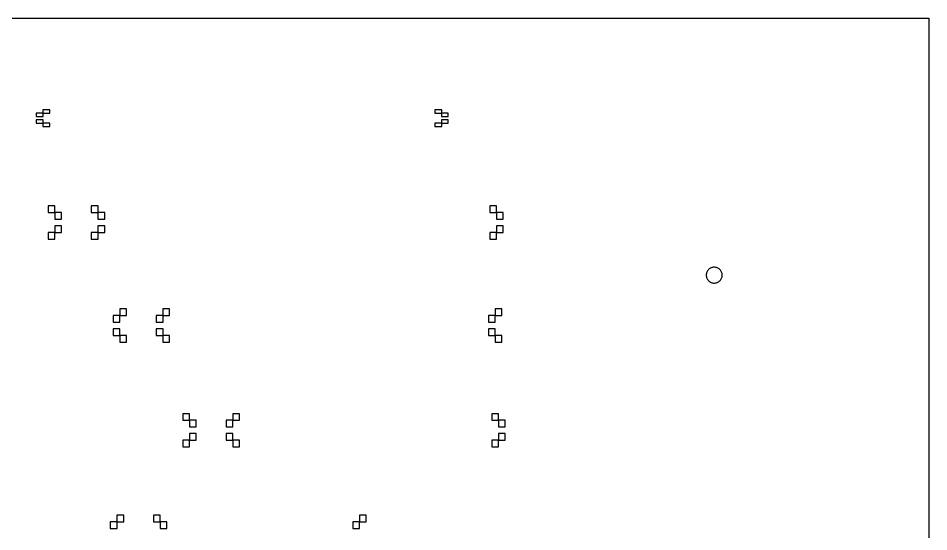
# Model space of a CAD drawing. Header units: millimetres. Extents: x -263 to 290, y -61 to 244.
# Drawn here: x 15.7 to 289.8, y 89.2 to 243.7 of the extents above; entities that cross this region are included whole.
import ezdxf

# ---------------------------------------------------------------- set-up
doc = ezdxf.new("R2010")
doc.units = ezdxf.units.MM
doc.layers.add('001_adhesive', color=7, linetype='Continuous')

msp = doc.modelspace()

# ---------------------------------------------------------------- linework, layer by layer
at = {"layer": '001_adhesive'}
for points in [[(-263.13, -61.05), (-263.13, 243.7), (289.77, 243.7), (289.77, -61.05)], [(23.14, 214.11), (23.14, 215.1), (25.12, 215.1), (25.13, 215.1), (25.14, 215.1), (25.14, 215.1), (25.14, 215.1), (25.14, 216.1), (25.14, 216.11), (25.14, 216.11), (25.13, 216.11), (25.12, 216.11), (23.12, 216.11), (23.11, 216.11), (23.11, 216.11), (23.1, 216.11), (23.1, 216.1), (23.1, 215.11), (21.12, 215.11), (21.11, 215.11), (21.11, 215.11), (21.1, 215.11), (21.1, 215.1), (21.1, 214.11), (21.1, 214.11), (21.1, 214.11), (21.1, 214.11), (21.1, 214.11), (21.1, 214.11), (21.11, 214.11), (21.11, 214.11), (21.11, 214.11), (21.11, 214.11), (21.11, 214.11), (21.11, 214.11), (21.11, 214.11), (21.12, 214.11), (21.12, 214.11)], [(143.14, 215.11), (143.14, 216.1), (143.14, 216.11), (143.14, 216.11), (143.13, 216.11), (143.12, 216.11), (141.12, 216.11), (141.11, 216.11), (141.11, 216.11), (141.1, 216.11), (141.1, 216.1), (141.1, 215.1), (141.1, 215.1), (141.11, 215.1), (141.11, 215.1), (141.12, 215.1), (143.1, 215.1), (143.1, 214.11), (145.12, 214.11), (145.12, 214.11), (145.13, 214.11), (145.13, 214.11), (145.13, 214.11), (145.13, 214.11), (145.14, 214.11), (145.14, 214.11), (145.14, 214.11), (145.14, 214.11), (145.14, 214.11), (145.14, 214.11), (145.14, 214.11), (145.14, 214.11), (145.14, 214.11), (145.14, 214.11), (145.14, 215.1), (145.14, 215.11), (145.14, 215.11), (145.13, 215.11), (145.12, 215.11)], [(23.1, 212.1), (23.1, 211.1), (23.1, 211.1), (23.11, 211.1), (23.11, 211.1), (23.12, 211.1), (25.12, 211.1), (25.13, 211.1), (25.14, 211.1), (25.14, 211.1), (25.14, 211.1), (25.14, 212.1), (25.14, 212.11), (25.14, 212.11), (25.13, 212.11), (25.12, 212.11), (23.14, 212.11), (23.14, 213.1), (21.12, 213.1), (21.12, 213.1), (21.11, 213.1), (21.11, 213.1), (21.11, 213.1), (21.11, 213.1), (21.11, 213.1), (21.11, 213.1), (21.11, 213.1), (21.11, 213.1), (21.1, 213.1), (21.1, 213.1), (21.1, 213.1), (21.1, 213.1), (21.1, 213.1), (21.1, 213.1), (21.1, 212.1), (21.1, 212.1), (21.11, 212.1), (21.11, 212.1), (21.12, 212.1)], [(143.1, 213.1), (143.1, 212.11), (141.12, 212.11), (141.11, 212.11), (141.11, 212.11), (141.1, 212.11), (141.1, 212.1), (141.1, 211.1), (141.1, 211.1), (141.11, 211.1), (141.11, 211.1), (141.12, 211.1), (143.12, 211.1), (143.13, 211.1), (143.14, 211.1), (143.14, 211.1), (143.14, 211.1), (143.14, 212.1), (145.12, 212.1), (145.13, 212.1), (145.14, 212.1), (145.14, 212.1), (145.14, 212.1), (145.14, 213.1), (145.14, 213.1), (145.14, 213.1), (145.14, 213.1), (145.14, 213.1), (145.14, 213.1), (145.14, 213.1), (145.14, 213.1), (145.14, 213.1), (145.14, 213.1), (145.13, 213.1), (145.13, 213.1), (145.13, 213.1), (145.12, 213.1), (145.12, 213.1)], [(26.69, 185.26), (26.69, 187.26), (26.69, 187.26), (26.69, 187.26), (26.68, 187.26), (26.67, 187.26), (24.67, 187.26), (24.66, 187.26), (24.66, 187.26), (24.65, 187.26), (24.65, 187.26), (24.65, 185.26), (24.65, 185.26), (24.66, 185.26), (24.66, 185.26), (24.67, 185.26), (26.65, 185.26), (26.65, 183.26), (28.67, 183.26), (28.67, 183.26), (28.67, 183.26), (28.68, 183.26), (28.68, 183.26), (28.68, 183.26), (28.68, 183.26), (28.69, 183.26), (28.69, 183.26), (28.69, 183.26), (28.69, 183.26), (28.69, 183.26), (28.69, 183.26), (28.69, 183.26), (28.69, 183.26), (28.69, 183.26), (28.69, 185.26), (28.69, 185.26), (28.69, 185.26), (28.68, 185.26), (28.67, 185.26)], [(39.69, 185.26), (39.69, 187.26), (39.69, 187.26), (39.69, 187.26), (39.68, 187.26), (39.67, 187.26), (37.67, 187.26), (37.66, 187.26), (37.66, 187.26), (37.65, 187.26), (37.65, 187.26), (37.65, 185.26), (37.65, 185.26), (37.66, 185.26), (37.66, 185.26), (37.67, 185.26), (39.65, 185.26), (39.65, 183.26), (41.67, 183.26), (41.67, 183.26), (41.67, 183.26), (41.68, 183.26), (41.68, 183.26), (41.68, 183.26), (41.68, 183.26), (41.69, 183.26), (41.69, 183.26), (41.69, 183.26), (41.69, 183.26), (41.69, 183.26), (41.69, 183.26), (41.69, 183.26), (41.69, 183.26), (41.69, 183.26), (41.69, 185.26), (41.69, 185.26), (41.69, 185.26), (41.68, 185.26), (41.67, 185.26)], [(159.69, 185.26), (159.69, 187.26), (159.69, 187.26), (159.69, 187.26), (159.68, 187.26), (159.67, 187.26), (157.67, 187.26), (157.66, 187.26), (157.66, 187.26), (157.65, 187.26), (157.65, 187.26), (157.65, 185.26), (157.65, 185.26), (157.66, 185.26), (157.66, 185.26), (157.67, 185.26), (159.65, 185.26), (159.65, 183.26), (161.67, 183.26), (161.67, 183.26), (161.67, 183.26), (161.68, 183.26), (161.68, 183.26), (161.68, 183.26), (161.68, 183.26), (161.69, 183.26), (161.69, 183.26), (161.69, 183.26), (161.69, 183.26), (161.69, 183.26), (161.69, 183.26), (161.69, 183.26), (161.69, 183.26), (161.69, 183.26), (161.69, 183.26), (161.69, 185.26), (161.69, 185.26), (161.69, 185.26), (161.68, 185.26), (161.67, 185.26)], [(26.65, 181.26), (26.65, 179.26), (24.67, 179.26), (24.66, 179.26), (24.66, 179.26), (24.65, 179.26), (24.65, 179.26), (24.65, 177.26), (24.65, 177.26), (24.66, 177.26), (24.66, 177.26), (24.67, 177.26), (26.67, 177.26), (26.68, 177.26), (26.69, 177.26), (26.69, 177.26), (26.69, 177.26), (26.69, 179.26), (28.67, 179.26), (28.68, 179.26), (28.69, 179.26), (28.69, 179.26), (28.69, 179.26), (28.69, 181.26), (28.69, 181.26), (28.69, 181.26), (28.69, 181.26), (28.69, 181.26), (28.69, 181.26), (28.69, 181.26), (28.69, 181.26), (28.69, 181.26), (28.69, 181.26), (28.68, 181.26), (28.68, 181.26), (28.68, 181.26), (28.68, 181.26), (28.67, 181.26), (28.67, 181.26), (28.67, 181.26)], [(39.65, 181.26), (39.65, 179.26), (37.67, 179.26), (37.66, 179.26), (37.66, 179.26), (37.65, 179.26), (37.65, 179.26), (37.65, 177.26), (37.65, 177.26), (37.66, 177.26), (37.66, 177.26), (37.67, 177.26), (39.67, 177.26), (39.68, 177.26), (39.69, 177.26), (39.69, 177.26), (39.69, 177.26), (39.69, 179.26), (41.67, 179.26), (41.68, 179.26), (41.69, 179.26), (41.69, 179.26), (41.69, 179.26), (41.69, 181.26), (41.69, 181.26), (41.69, 181.26), (41.69, 181.26), (41.69, 181.26), (41.69, 181.26), (41.69, 181.26), (41.69, 181.26), (41.69, 181.26), (41.69, 181.26), (41.68, 181.26), (41.68, 181.26), (41.68, 181.26), (41.68, 181.26), (41.67, 181.26), (41.67, 181.26), (41.67, 181.26)], [(159.65, 181.26), (159.65, 179.26), (157.67, 179.26), (157.66, 179.26), (157.66, 179.26), (157.65, 179.26), (157.65, 179.26), (157.65, 177.26), (157.65, 177.26), (157.66, 177.26), (157.66, 177.26), (157.67, 177.26), (159.67, 177.26), (159.68, 177.26), (159.69, 177.26), (159.69, 177.26), (159.69, 177.26), (159.69, 179.26), (161.67, 179.26), (161.68, 179.26), (161.69, 179.26), (161.69, 179.26), (161.69, 179.26), (161.69, 181.26), (161.69, 181.26), (161.69, 181.26), (161.69, 181.26), (161.69, 181.26), (161.69, 181.26), (161.69, 181.26), (161.69, 181.26), (161.69, 181.26), (161.69, 181.26), (161.68, 181.26), (161.68, 181.26), (161.68, 181.26), (161.68, 181.26), (161.67, 181.26), (161.67, 181.26), (161.67, 181.26)], [(227.57, 166.4), (227.56, 166.63), (227.53, 166.87), (227.47, 167.09), (227.39, 167.32), (227.29, 167.53), (227.17, 167.73), (227.03, 167.92), (226.87, 168.09), (226.7, 168.25), (226.51, 168.39), (226.31, 168.51), (226.09, 168.61), (225.87, 168.69), (225.64, 168.75), (225.41, 168.79), (225.17, 168.8), (224.94, 168.79), (224.71, 168.75), (224.48, 168.69), (224.26, 168.61), (224.04, 168.51), (223.84, 168.39), (223.65, 168.25), (223.48, 168.09), (223.32, 167.92), (223.18, 167.73), (223.06, 167.53), (222.96, 167.32), (222.88, 167.09), (222.82, 166.87), (222.79, 166.63), (222.77, 166.4), (222.79, 166.16), (222.82, 165.93), (222.88, 165.7), (222.96, 165.48), (223.06, 165.27), (223.18, 165.06), (223.32, 164.87), (223.48, 164.7), (223.65, 164.54), (223.84, 164.4), (224.04, 164.28), (224.26, 164.18), (224.48, 164.1), (224.71, 164.04), (224.94, 164.01), (225.17, 164), (225.41, 164.01), (225.64, 164.04), (225.87, 164.1), (226.09, 164.18), (226.31, 164.28), (226.51, 164.4), (226.7, 164.54), (226.87, 164.7), (227.03, 164.87), (227.17, 165.06), (227.29, 165.27), (227.39, 165.48), (227.47, 165.7), (227.53, 165.93), (227.56, 166.16)], [(46.25, 152.27), (46.25, 154.26), (48.23, 154.26), (48.24, 154.26), (48.24, 154.26), (48.25, 154.26), (48.25, 154.27), (48.25, 156.27), (48.25, 156.27), (48.24, 156.27), (48.24, 156.27), (48.23, 156.27), (46.23, 156.27), (46.22, 156.27), (46.21, 156.27), (46.21, 156.27), (46.21, 156.27), (46.21, 154.27), (44.23, 154.27), (44.22, 154.27), (44.21, 154.27), (44.21, 154.27), (44.21, 154.27), (44.21, 152.27), (44.21, 152.27), (44.21, 152.27), (44.21, 152.27), (44.21, 152.27), (44.21, 152.27), (44.21, 152.27), (44.21, 152.27), (44.21, 152.27), (44.21, 152.27), (44.22, 152.27), (44.22, 152.27), (44.22, 152.27), (44.22, 152.27), (44.23, 152.27), (44.23, 152.27), (44.23, 152.27)], [(59.25, 152.27), (59.25, 154.26), (61.23, 154.26), (61.24, 154.26), (61.24, 154.26), (61.25, 154.26), (61.25, 154.27), (61.25, 156.27), (61.25, 156.27), (61.24, 156.27), (61.24, 156.27), (61.23, 156.27), (59.23, 156.27), (59.22, 156.27), (59.21, 156.27), (59.21, 156.27), (59.21, 156.27), (59.21, 154.27), (57.23, 154.27), (57.22, 154.27), (57.21, 154.27), (57.21, 154.27), (57.21, 154.27), (57.21, 152.27), (57.21, 152.27), (57.21, 152.27), (57.21, 152.27), (57.21, 152.27), (57.21, 152.27), (57.21, 152.27), (57.21, 152.27), (57.21, 152.27), (57.21, 152.27), (57.22, 152.27), (57.22, 152.27), (57.22, 152.27), (57.22, 152.27), (57.23, 152.27), (57.23, 152.27), (57.23, 152.27)], [(159.25, 152.27), (159.25, 154.26), (161.23, 154.26), (161.24, 154.26), (161.24, 154.26), (161.25, 154.26), (161.25, 154.27), (161.25, 156.27), (161.25, 156.27), (161.24, 156.27), (161.24, 156.27), (161.23, 156.27), (159.23, 156.27), (159.22, 156.27), (159.21, 156.27), (159.21, 156.27), (159.21, 156.27), (159.21, 154.27), (157.23, 154.27), (157.22, 154.27), (157.21, 154.27), (157.21, 154.27), (157.21, 154.27), (157.21, 152.27), (157.21, 152.27), (157.21, 152.27), (157.21, 152.27), (157.21, 152.27), (157.21, 152.27), (157.21, 152.27), (157.21, 152.27), (157.21, 152.27), (157.21, 152.27), (157.22, 152.27), (157.22, 152.27), (157.22, 152.27), (157.22, 152.27), (157.23, 152.27), (157.23, 152.27), (157.23, 152.27)], [(46.21, 148.26), (46.21, 146.27), (46.21, 146.26), (46.21, 146.26), (46.22, 146.26), (46.23, 146.26), (48.23, 146.26), (48.24, 146.26), (48.24, 146.26), (48.25, 146.26), (48.25, 146.27), (48.25, 148.27), (48.25, 148.27), (48.24, 148.27), (48.24, 148.27), (48.23, 148.27), (46.25, 148.27), (46.25, 150.26), (44.23, 150.26), (44.23, 150.26), (44.23, 150.26), (44.22, 150.26), (44.22, 150.26), (44.22, 150.26), (44.22, 150.26), (44.21, 150.26), (44.21, 150.26), (44.21, 150.26), (44.21, 150.26), (44.21, 150.26), (44.21, 150.26), (44.21, 150.26), (44.21, 150.26), (44.21, 150.26), (44.21, 148.27), (44.21, 148.26), (44.21, 148.26), (44.22, 148.26), (44.23, 148.26)], [(59.21, 148.26), (59.21, 146.27), (59.21, 146.26), (59.21, 146.26), (59.22, 146.26), (59.23, 146.26), (61.23, 146.26), (61.24, 146.26), (61.24, 146.26), (61.25, 146.26), (61.25, 146.27), (61.25, 148.27), (61.25, 148.27), (61.24, 148.27), (61.24, 148.27), (61.23, 148.27), (59.25, 148.27), (59.25, 150.26), (57.23, 150.26), (57.23, 150.26), (57.23, 150.26), (57.22, 150.26), (57.22, 150.26), (57.22, 150.26), (57.22, 150.26), (57.21, 150.26), (57.21, 150.26), (57.21, 150.26), (57.21, 150.26), (57.21, 150.26), (57.21, 150.26), (57.21, 150.26), (57.21, 150.26), (57.21, 150.26), (57.21, 148.27), (57.21, 148.26), (57.21, 148.26), (57.22, 148.26), (57.23, 148.26)], [(159.21, 148.26), (159.21, 146.27), (159.21, 146.26), (159.21, 146.26), (159.22, 146.26), (159.23, 146.26), (161.23, 146.26), (161.24, 146.26), (161.24, 146.26), (161.25, 146.26), (161.25, 146.27), (161.25, 148.27), (161.25, 148.27), (161.24, 148.27), (161.24, 148.27), (161.23, 148.27), (159.25, 148.27), (159.25, 150.26), (157.23, 150.26), (157.23, 150.26), (157.23, 150.26), (157.22, 150.26), (157.22, 150.26), (157.22, 150.26), (157.22, 150.26), (157.21, 150.26), (157.21, 150.26), (157.21, 150.26), (157.21, 150.26), (157.21, 150.26), (157.21, 150.26), (157.21, 150.26), (157.21, 150.26), (157.21, 150.26), (157.21, 150.26), (157.21, 148.27), (157.21, 148.26), (157.21, 148.26), (157.22, 148.26), (157.23, 148.26)], [(67.27, 122.72), (67.27, 124.72), (67.27, 124.72), (67.27, 124.72), (67.26, 124.72), (67.25, 124.72), (65.25, 124.72), (65.25, 124.72), (65.24, 124.72), (65.24, 124.72), (65.23, 124.72), (65.23, 122.72), (65.24, 122.72), (65.24, 122.72), (65.25, 122.72), (65.25, 122.72), (67.23, 122.72), (67.23, 120.72), (69.25, 120.72), (69.25, 120.72), (69.25, 120.72), (69.26, 120.72), (69.26, 120.72), (69.26, 120.72), (69.26, 120.72), (69.27, 120.72), (69.27, 120.72), (69.27, 120.72), (69.27, 120.72), (69.27, 120.72), (69.27, 120.72), (69.27, 120.72), (69.27, 120.72), (69.27, 120.72), (69.27, 122.72), (69.27, 122.72), (69.27, 122.72), (69.26, 122.72), (69.25, 122.72)], [(80.27, 120.72), (80.27, 122.72), (82.25, 122.72), (82.26, 122.72), (82.27, 122.72), (82.27, 122.72), (82.27, 122.72), (82.27, 124.72), (82.27, 124.72), (82.27, 124.72), (82.26, 124.72), (82.25, 124.72), (80.25, 124.72), (80.25, 124.72), (80.24, 124.72), (80.24, 124.72), (80.23, 124.72), (80.23, 122.72), (78.25, 122.72), (78.25, 122.72), (78.24, 122.72), (78.24, 122.72), (78.23, 122.72), (78.23, 120.72), (78.24, 120.72), (78.24, 120.72), (78.24, 120.72), (78.24, 120.72), (78.24, 120.72), (78.24, 120.72), (78.24, 120.72), (78.24, 120.72), (78.24, 120.72), (78.25, 120.72), (78.25, 120.72), (78.25, 120.72), (78.25, 120.72), (78.25, 120.72), (78.25, 120.72), (78.25, 120.72)], [(160.27, 122.72), (160.27, 124.72), (160.27, 124.72), (160.27, 124.72), (160.26, 124.72), (160.25, 124.72), (158.25, 124.72), (158.25, 124.72), (158.24, 124.72), (158.24, 124.72), (158.23, 124.72), (158.23, 122.72), (158.24, 122.72), (158.24, 122.72), (158.25, 122.72), (158.25, 122.72), (160.23, 122.72), (160.23, 120.72), (162.25, 120.72), (162.25, 120.72), (162.25, 120.72), (162.26, 120.72), (162.26, 120.72), (162.26, 120.72), (162.26, 120.72), (162.27, 120.72), (162.27, 120.72), (162.27, 120.72), (162.27, 120.72), (162.27, 120.72), (162.27, 120.72), (162.27, 120.72), (162.27, 120.72), (162.27, 120.72), (162.27, 122.72), (162.27, 122.72), (162.27, 122.72), (162.26, 122.72), (162.25, 122.72)], [(67.23, 118.72), (67.23, 116.72), (65.25, 116.72), (65.25, 116.72), (65.24, 116.72), (65.24, 116.72), (65.23, 116.72), (65.23, 114.72), (65.24, 114.72), (65.24, 114.72), (65.25, 114.72), (65.25, 114.72), (67.25, 114.72), (67.26, 114.72), (67.27, 114.72), (67.27, 114.72), (67.27, 114.72), (67.27, 116.72), (69.25, 116.72), (69.26, 116.72), (69.27, 116.72), (69.27, 116.72), (69.27, 116.72), (69.27, 118.72), (69.27, 118.72), (69.27, 118.72), (69.27, 118.72), (69.27, 118.72), (69.27, 118.72), (69.27, 118.72), (69.27, 118.72), (69.27, 118.72), (69.27, 118.72), (69.26, 118.72), (69.26, 118.72), (69.26, 118.72), (69.26, 118.72), (69.25, 118.72), (69.25, 118.72), (69.25, 118.72)], [(80.23, 116.72), (80.23, 114.72), (80.24, 114.72), (80.24, 114.72), (80.25, 114.72), (80.25, 114.72), (82.25, 114.72), (82.26, 114.72), (82.27, 114.72), (82.27, 114.72), (82.27, 114.72), (82.27, 116.72), (82.27, 116.72), (82.27, 116.72), (82.26, 116.72), (82.25, 116.72), (80.27, 116.72), (80.27, 118.72), (78.25, 118.72), (78.25, 118.72), (78.25, 118.72), (78.25, 118.72), (78.25, 118.72), (78.25, 118.72), (78.25, 118.72), (78.24, 118.72), (78.24, 118.72), (78.24, 118.72), (78.24, 118.72), (78.24, 118.72), (78.24, 118.72), (78.24, 118.72), (78.24, 118.72), (78.23, 118.72), (78.23, 116.72), (78.24, 116.72), (78.24, 116.72), (78.25, 116.72), (78.25, 116.72)], [(160.23, 118.72), (160.23, 116.72), (158.25, 116.72), (158.25, 116.72), (158.24, 116.72), (158.24, 116.72), (158.23, 116.72), (158.23, 114.72), (158.24, 114.72), (158.24, 114.72), (158.25, 114.72), (158.25, 114.72), (160.25, 114.72), (160.26, 114.72), (160.27, 114.72), (160.27, 114.72), (160.27, 114.72), (160.27, 116.72), (162.25, 116.72), (162.26, 116.72), (162.27, 116.72), (162.27, 116.72), (162.27, 116.72), (162.27, 118.72), (162.27, 118.72), (162.27, 118.72), (162.27, 118.72), (162.27, 118.72), (162.27, 118.72), (162.27, 118.72), (162.27, 118.72), (162.27, 118.72), (162.27, 118.72), (162.26, 118.72), (162.26, 118.72), (162.26, 118.72), (162.26, 118.72), (162.25, 118.72), (162.25, 118.72), (162.25, 118.72)], [(45.42, 90.19), (45.42, 92.18), (47.4, 92.18), (47.41, 92.18), (47.42, 92.18), (47.42, 92.18), (47.42, 92.18), (47.42, 94.18), (47.42, 94.18), (47.42, 94.18), (47.41, 94.18), (47.4, 94.18), (45.4, 94.18), (45.4, 94.18), (45.39, 94.18), (45.38, 94.18), (45.38, 94.18), (45.38, 92.18), (43.4, 92.18), (43.4, 92.18), (43.39, 92.18), (43.38, 92.18), (43.38, 92.18), (43.38, 90.18), (43.38, 90.18), (43.38, 90.18), (43.38, 90.18), (43.38, 90.18), (43.38, 90.18), (43.39, 90.19), (43.39, 90.19), (43.39, 90.19), (43.39, 90.19), (43.4, 90.19), (43.4, 90.19), (43.4, 90.19), (43.4, 90.19), (43.4, 90.19), (43.4, 90.19), (43.4, 90.19)], [(58.42, 92.18), (58.42, 94.18), (58.42, 94.18), (58.42, 94.18), (58.41, 94.18), (58.4, 94.18), (56.4, 94.18), (56.4, 94.18), (56.39, 94.18), (56.38, 94.18), (56.38, 94.18), (56.38, 92.18), (56.38, 92.18), (56.39, 92.18), (56.4, 92.18), (56.4, 92.18), (58.38, 92.18), (58.38, 90.19), (60.4, 90.19), (60.4, 90.19), (60.4, 90.19), (60.41, 90.19), (60.41, 90.19), (60.41, 90.19), (60.41, 90.19), (60.42, 90.19), (60.42, 90.19), (60.42, 90.19), (60.42, 90.19), (60.42, 90.18), (60.42, 90.18), (60.42, 90.18), (60.42, 90.18), (60.42, 90.18), (60.42, 90.18), (60.42, 92.18), (60.42, 92.18), (60.42, 92.18), (60.41, 92.18), (60.4, 92.18)], [(118.42, 90.19), (118.42, 92.18), (120.4, 92.18), (120.41, 92.18), (120.42, 92.18), (120.42, 92.18), (120.42, 92.18), (120.42, 94.18), (120.42, 94.18), (120.42, 94.18), (120.41, 94.18), (120.4, 94.18), (118.4, 94.18), (118.4, 94.18), (118.39, 94.18), (118.38, 94.18), (118.38, 94.18), (118.38, 92.18), (116.4, 92.18), (116.4, 92.18), (116.39, 92.18), (116.38, 92.18), (116.38, 92.18), (116.38, 90.18), (116.38, 90.18), (116.38, 90.18), (116.38, 90.18), (116.38, 90.18), (116.38, 90.18), (116.39, 90.19), (116.39, 90.19), (116.39, 90.19), (116.39, 90.19), (116.4, 90.19), (116.4, 90.19), (116.4, 90.19), (116.4, 90.19), (116.4, 90.19), (116.4, 90.19), (116.4, 90.19)]]:
    msp.add_lwpolyline(points, close=True, dxfattribs=at)

doc.saveas('drawing.dxf')
